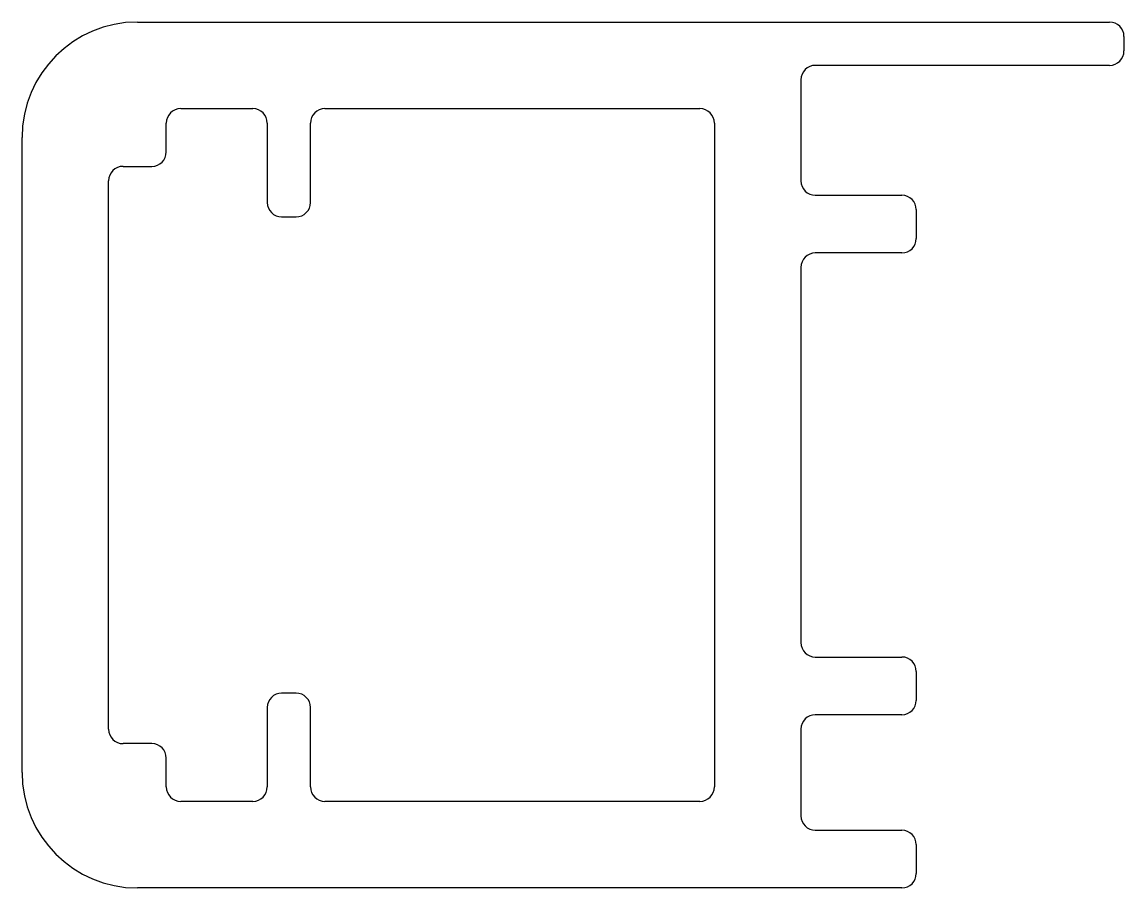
# Model space of a CAD drawing. Extents: x 542.1 to 580.3, y 615.9 to 645.9.
import ezdxf

# ---------------------------------------------------------------- set-up
doc = ezdxf.new("R2010")
doc.units = 0
doc.layers.get('0').update_dxf_attribs({"linetype": 'CONTINUOUS'})

msp = doc.modelspace()

# ---------------------------------------------------------------- linework, layer by layer
at = {"color": 0}
for p, q in [((546.056, 645.915), (579.756, 645.915)), ((580.256, 645.415), (580.256, 644.915)), ((579.756, 644.415), (569.556, 644.415)), ((569.056, 643.915), (569.056, 640.415)), ((547.556, 642.915), (550.056, 642.915)), ((552.556, 642.915), (565.556, 642.915)), ((547.056, 641.415), (547.056, 642.415)), ((550.556, 642.415), (550.556, 639.665)), ((552.056, 639.665), (552.056, 642.415)), ((566.056, 642.415), (566.056, 619.415)), ((542.056, 619.915), (542.056, 641.915)), ((545.556, 640.915), (546.556, 640.915)), ((545.056, 621.415), (545.056, 640.415)), ((569.556, 639.915), (572.556, 639.915)), ((551.056, 639.165), (551.556, 639.165)), ((573.056, 639.415), (573.056, 638.415)), ((572.556, 637.915), (569.556, 637.915)), ((569.056, 637.415), (569.056, 624.415)), ((569.556, 623.915), (572.556, 623.915)), ((573.056, 623.415), (573.056, 622.415)), ((551.556, 622.665), (551.056, 622.665)), ((550.556, 622.165), (550.556, 619.415)), ((552.056, 619.415), (552.056, 622.165)), ((572.556, 621.915), (569.556, 621.915)), ((569.056, 621.415), (569.056, 618.415)), ((546.556, 620.915), (545.556, 620.915)), ((547.056, 619.415), (547.056, 620.415)), ((550.056, 618.915), (547.556, 618.915)), ((565.556, 618.915), (552.556, 618.915)), ((569.556, 617.915), (572.556, 617.915)), ((573.056, 617.415), (573.056, 616.415)), ((572.556, 615.915), (546.056, 615.915))]:
    msp.add_line(p, q, dxfattribs=at)
for centre, radius, start, end in [((546.056, 641.915), 4, 90, 180), ((579.756, 645.415), 0.5, 0, 90), ((579.756, 644.915), 0.5, 270, 0), ((569.556, 643.915), 0.5, 90, 180), ((547.556, 642.415), 0.5, 90, 180), ((550.056, 642.415), 0.5, 0, 90), ((552.556, 642.415), 0.5, 90, 180), ((565.556, 642.415), 0.5, 0, 90), ((546.556, 641.415), 0.5, 270, 0), ((545.556, 640.415), 0.5, 90, 180), ((569.556, 640.415), 0.5, 180, 270), ((572.556, 639.415), 0.5, 0, 90), ((551.056, 639.665), 0.5, 180, 270), ((551.556, 639.665), 0.5, 270, 0), ((572.556, 638.415), 0.5, 270, 0), ((569.556, 637.415), 0.5, 90, 180), ((569.556, 624.415), 0.5, 180, 270), ((572.556, 623.415), 0.5, 0, 90), ((551.056, 622.165), 0.5, 90, 180), ((551.556, 622.165), 0.5, 0, 90), ((572.556, 622.415), 0.5, 270, 0), ((569.556, 621.415), 0.5, 90, 180), ((545.556, 621.415), 0.5, 180, 270), ((546.556, 620.415), 0.5, 0, 90), ((546.056, 619.915), 4, 180, 270), ((547.556, 619.415), 0.5, 180, 270), ((550.056, 619.415), 0.5, 270, 0), ((552.556, 619.415), 0.5, 180, 270), ((565.556, 619.415), 0.5, 270, 0), ((569.556, 618.415), 0.5, 180, 270), ((572.556, 617.415), 0.5, 0, 90), ((572.556, 616.415), 0.5, 270, 0)]:
    msp.add_arc(centre, radius, start, end, dxfattribs=at)

doc.saveas('drawing.dxf')
